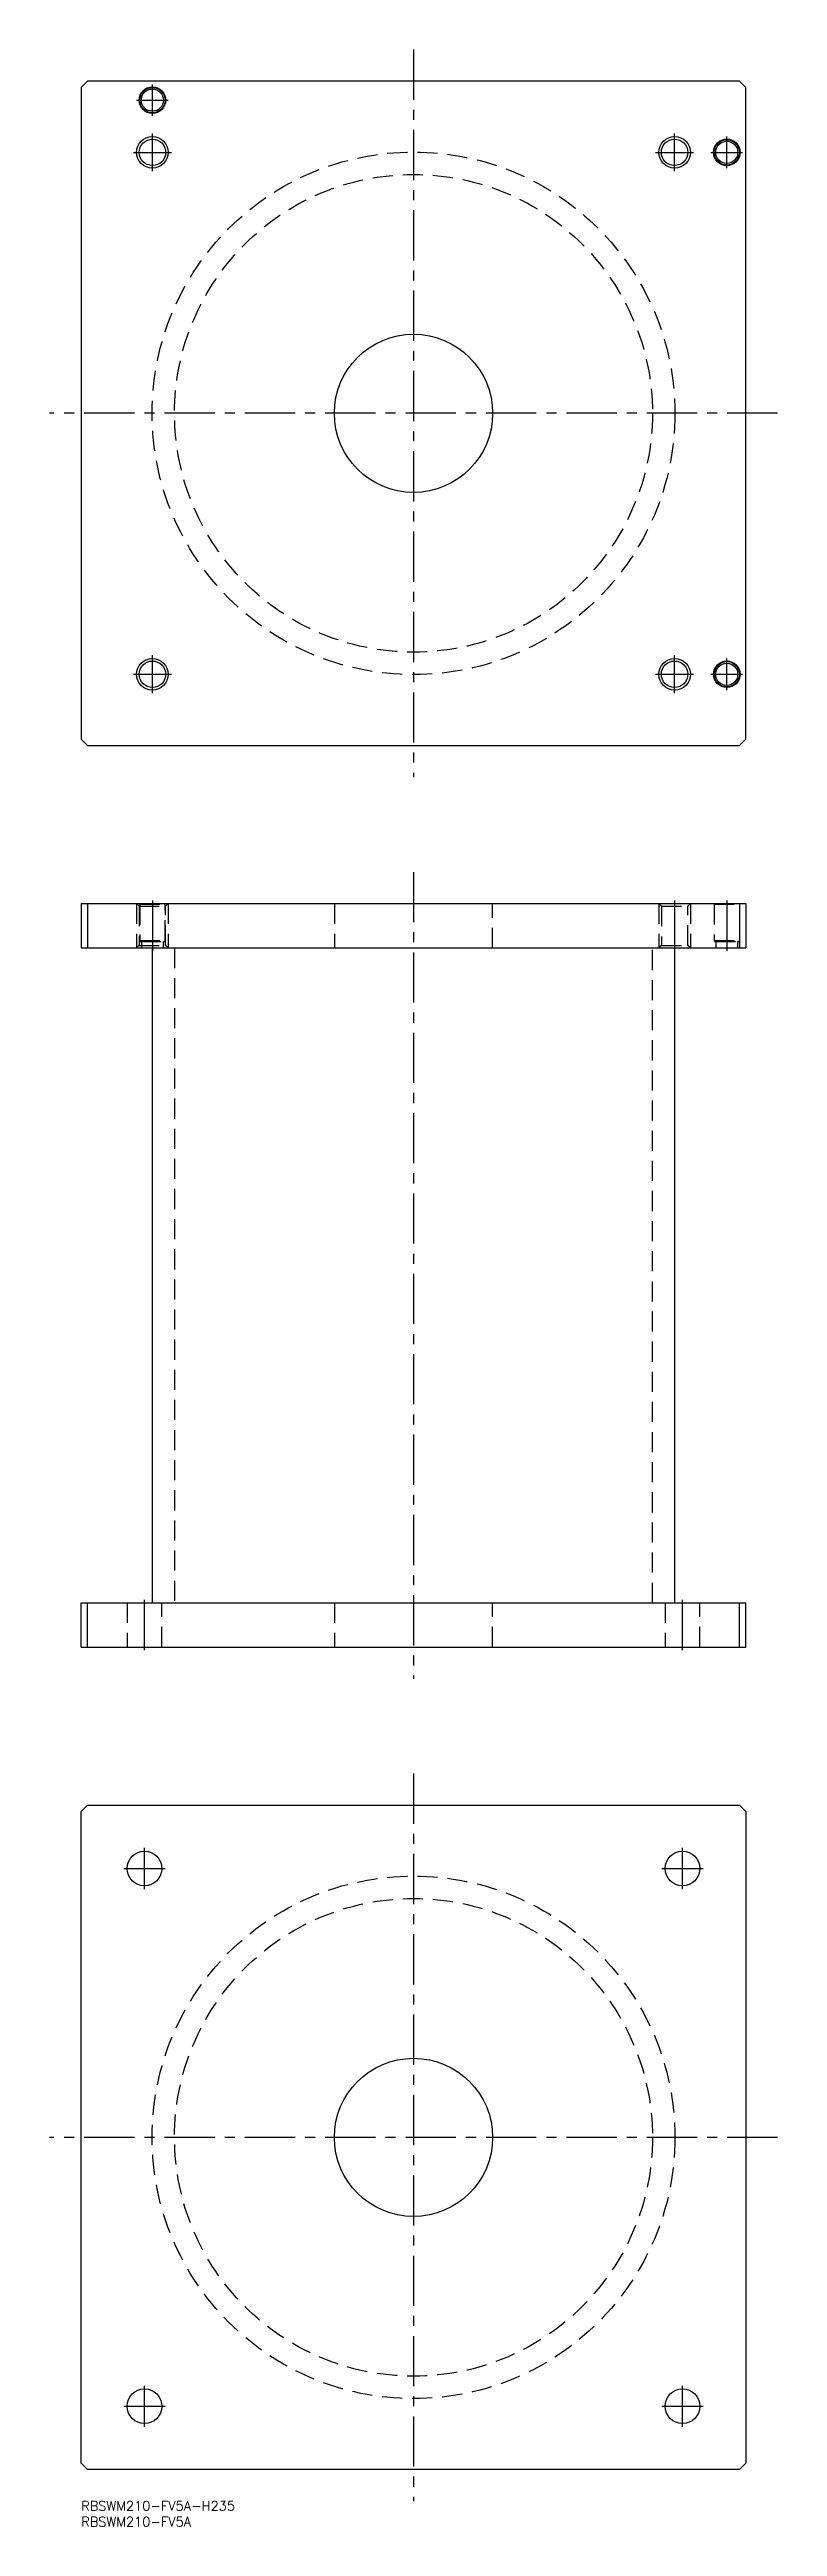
# Model space of a CAD drawing. Extents: x -10 to 220, y -8 to 775.
import ezdxf

# ---------------------------------------------------------------- set-up
doc = ezdxf.new("R2010")
doc.units = 0
doc.header["$LTSCALE"] = 0.5
doc.linetypes.add('CENTER', pattern=[50.8, 31.75, -6.35, 6.35, -6.35])
doc.linetypes.add('DASHED', pattern=[19.05, 12.7, -6.35])
doc.layers.get('0').update_dxf_attribs({"linetype": 'CONTINUOUS'})
for name, color, linetype in [('MSM_CENTER', 1, 'CENTER'), ('MSM_CONTINUOUS', 7, 'CONTINUOUS'), ('MSM_DASHED', 4, 'DASHED'), ('MSM_NARROW', 5, 'CONTINUOUS'), ('MSM_PART_NUMBER', 7, 'CONTINUOUS')]:
    doc.layers.add(name, color=color, linetype=linetype)
doc.styles.get("Standard").update_dxf_attribs({"font": 'txt.shx', "height": 3, "bigfont": 'bigfont.shx'})

msp = doc.modelspace()

# ---------------------------------------------------------------- linework, layer by layer
for p, q in [((2, 765), (0, 763)), ((208, 765), (2, 765)), ((210, 763), (208, 765))]:
    msp.add_line(p, q)
for centre, radius in [((22.5, 759), 4.2), ((22.5, 759), 4), ((22.5, 759), 3.5), ((22.5, 742.5), 4.188), ((187.5, 742.5), 4.188), ((204, 742.5), 4.2), ((204, 742.5), 4), ((204, 742.5), 3.5)]:
    msp.add_circle(centre, radius)
at = {"layer": 'MSM_CENTER'}
for p, q in [((105, 775), (105, 545)), ((22.5, 754), (22.5, 764)), ((17.5, 759), (27.5, 759)), ((22.5, 736.5), (22.5, 748.5)), ((187.5, 736.5), (187.5, 748.5)), ((204, 737.5), (204, 747.5)), ((16.5, 742.5), (28.5, 742.5)), ((181.5, 742.5), (193.5, 742.5)), ((199, 742.5), (209, 742.5)), ((220, 660), (-10, 660)), ((22.5, 571.5), (22.5, 583.5)), ((187.5, 571.5), (187.5, 583.5)), ((204, 572.5), (204, 582.5)), ((16.5, 577.5), (28.5, 577.5)), ((181.5, 577.5), (193.5, 577.5)), ((199, 577.5), (209, 577.5)), ((105, 515), (105, 260)), ((22.5, 506), (22.5, 490)), ((187.5, 506), (187.5, 490)), ((204, 506), (204, 490)), ((20, 269), (20, 285)), ((190, 269), (190, 285)), ((105, 230), (105, 0)), ((20, 193.5), (20, 206.5)), ((190, 193.5), (190, 206.5)), ((13.5, 200), (26.5, 200)), ((183.5, 200), (196.5, 200)), ((220, 115), (-10, 115)), ((20, 23.5), (20, 36.5)), ((190, 23.5), (190, 36.5)), ((13.5, 30), (26.5, 30)), ((183.5, 30), (196.5, 30))]:
    msp.add_line(p, q, dxfattribs=at)
at = {"layer": 'MSM_CONTINUOUS'}
for p, q in [((0, 763), (0, 557)), ((210, 557), (210, 763)), ((0, 557), (2, 555)), ((208, 555), (210, 557)), ((2, 555), (208, 555)), ((0, 505), (210, 505)), ((0, 505), (0, 491)), ((2, 505), (2, 491)), ((208, 505), (208, 491)), ((210, 505), (210, 491)), ((0, 491), (210, 491)), ((22.4, 491), (22.4, 284)), ((187.6, 284), (187.6, 491)), ((0, 270), (0, 284)), ((0, 284), (210, 284)), ((2, 270), (2, 284)), ((208, 270), (208, 284)), ((210, 270), (210, 284)), ((0, 270), (210, 270)), ((0, 218), (2, 220)), ((2, 220), (208, 220)), ((208, 220), (210, 218)), ((0, 12), (0, 218)), ((210, 218), (210, 12)), ((2, 10), (0, 12)), ((208, 10), (2, 10)), ((210, 12), (208, 10))]:
    msp.add_line(p, q, dxfattribs=at)
for centre, radius in [((105, 660), 25), ((22.5, 577.5), 4.188), ((187.5, 577.5), 4.188), ((204, 577.5), 4.2), ((204, 577.5), 4), ((204, 577.5), 3.5), ((20, 200), 5.5), ((190, 200), 5.5), ((105, 115), 25), ((20, 30), 5.5), ((190, 30), 5.5)]:
    msp.add_circle(centre, radius, dxfattribs=at)
at = {"layer": 'MSM_DASHED'}
for p, q in [((17.5, 505), (18.312, 504.188)), ((17.5, 505), (17.5, 491)), ((18.3, 505), (18.5, 504.8)), ((18.312, 504.188), (26.688, 504.188)), ((18.312, 504.188), (18.312, 491.812)), ((18.5, 504.8), (26.5, 504.8)), ((18.5, 504.8), (18.5, 493.4)), ((26.5, 504.8), (26.7, 505)), ((26.5, 493.4), (26.5, 504.8)), ((26.688, 504.188), (27.5, 505)), ((26.688, 491.812), (26.688, 504.188)), ((27.5, 505), (27.5, 491)), ((80, 505), (80, 491)), ((130, 491), (130, 505)), ((182.5, 505), (183.312, 504.188)), ((182.5, 505), (182.5, 491)), ((183.312, 504.188), (191.688, 504.188)), ((183.312, 504.188), (183.312, 491.812)), ((191.688, 504.188), (192.5, 505)), ((191.688, 491.812), (191.688, 504.188)), ((192.5, 505), (192.5, 491)), ((199.8, 505), (200, 504.8)), ((200, 504.8), (208, 504.8)), ((200, 504.8), (200, 493.4)), ((208, 504.8), (208.2, 505)), ((18.507, 493.4), (26.493, 493.4)), ((200.007, 493.4), (207.993, 493.4)), ((18.312, 491.812), (17.5, 491)), ((18.312, 491.812), (26.688, 491.812)), ((18.9, 493), (26.1, 493)), ((19, 493), (19, 491)), ((26, 491), (26, 493)), ((27.5, 491), (26.688, 491.812)), ((29.5, 491), (29.5, 284)), ((180.5, 284), (180.5, 491)), ((183.312, 491.812), (182.5, 491)), ((183.312, 491.812), (191.688, 491.812)), ((192.5, 491), (191.688, 491.812)), ((200.4, 493), (207.6, 493)), ((200.5, 493), (200.5, 491)), ((207.5, 491), (207.5, 493)), ((14.5, 284), (14.5, 270)), ((25.5, 270), (25.5, 284)), ((80, 284), (80, 270)), ((130, 270), (130, 284)), ((184.5, 284), (184.5, 270)), ((195.5, 270), (195.5, 284))]:
    msp.add_line(p, q, dxfattribs=at)
for centre, radius in [((105, 660), 82.6), ((105, 660), 75.5), ((105, 115), 82.6), ((105, 115), 75.5)]:
    msp.add_circle(centre, radius, dxfattribs=at)
for centre, start, end in [((18.9, 493.4), 180, 270), ((26.1, 493.4), 270, 360), ((200.4, 493.4), 180, 270), ((207.6, 493.4), 270, 360)]:
    msp.add_arc(centre, 0.4, start, end, dxfattribs=at)
at = {"layer": 'MSM_NARROW'}
for centre in [(22.5, 742.5), (187.5, 742.5), (22.5, 577.5), (187.5, 577.5)]:
    msp.add_circle(centre, 5, dxfattribs=at)

# ---------------------------------------------------------------- texts
at = {"layer": 'MSM_PART_NUMBER'}
for s, p in [('RBSWM210-FV5A-H235', (0, -3)), ('RBSWM210-FV5A', (0, -8))]:
    msp.add_text(s, height=3, dxfattribs=at).set_placement(p)

doc.saveas('drawing.dxf')
